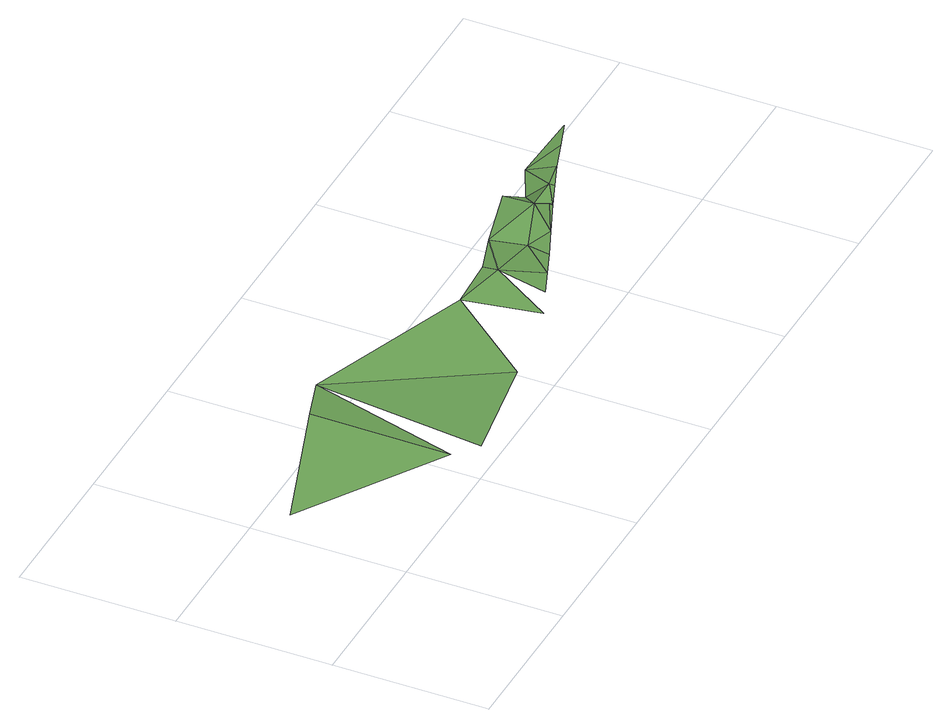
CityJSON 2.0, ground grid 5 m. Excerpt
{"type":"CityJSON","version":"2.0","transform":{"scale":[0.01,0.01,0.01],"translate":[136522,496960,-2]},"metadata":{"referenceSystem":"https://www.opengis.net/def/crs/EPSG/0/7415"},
"CityObjects":{
"plantcover1":{"type":"PlantCover","attributes":{"3df_class":"Forest","bgt_fysiekvoorkomen":"loofbos","bgt_status":"bestaand","identificatienamespace":"NL.IMGeo","begroeidterreindeeloptalud":"false","relatievehoogteligging":0,"aantal_punten":0},"geometry":[{"type":"MultiSurface","lod":"1","boundaries":[[[0,1,2]],[[3,0,2]],[[3,4,5]],[[5,6,3]],[[7,8,6]],[[6,8,9]],[[8,10,11]],[[9,8,12]],[[8,11,13]],[[12,8,13]],[[13,11,14]],[[13,14,15]],[[16,12,13]],[[16,13,15]],[[17,12,16]],[[16,15,18]],[[18,15,19]],[[16,18,19]],[[20,17,16]],[[21,16,19]],[[16,21,20]],[[22,21,19]],[[21,23,20]],[[22,24,21]],[[24,23,21]],[[23,24,25]],[[26,23,25]]]}]}
},
"vertices":[
[538,562,111],[88,412,97],[538,112,109],[688,612,100],[638,62,88],[988,112,104],[1238,412,101],[1302,177,84],[1388,362,124],[1388,412,119],[1392,214,88],[1482,251,86],[1536,462,101],[1586,362,80],[1573,287,80],[1663,324,91],[1736,412,114],[1736,512,110],[1736,362,130],[1753,361,114],[1786,462,86],[1836,412,118],[1844,398,112],[1886,512,102],[1934,434,108],[2033,468,106],[2132,503,101]
]}
